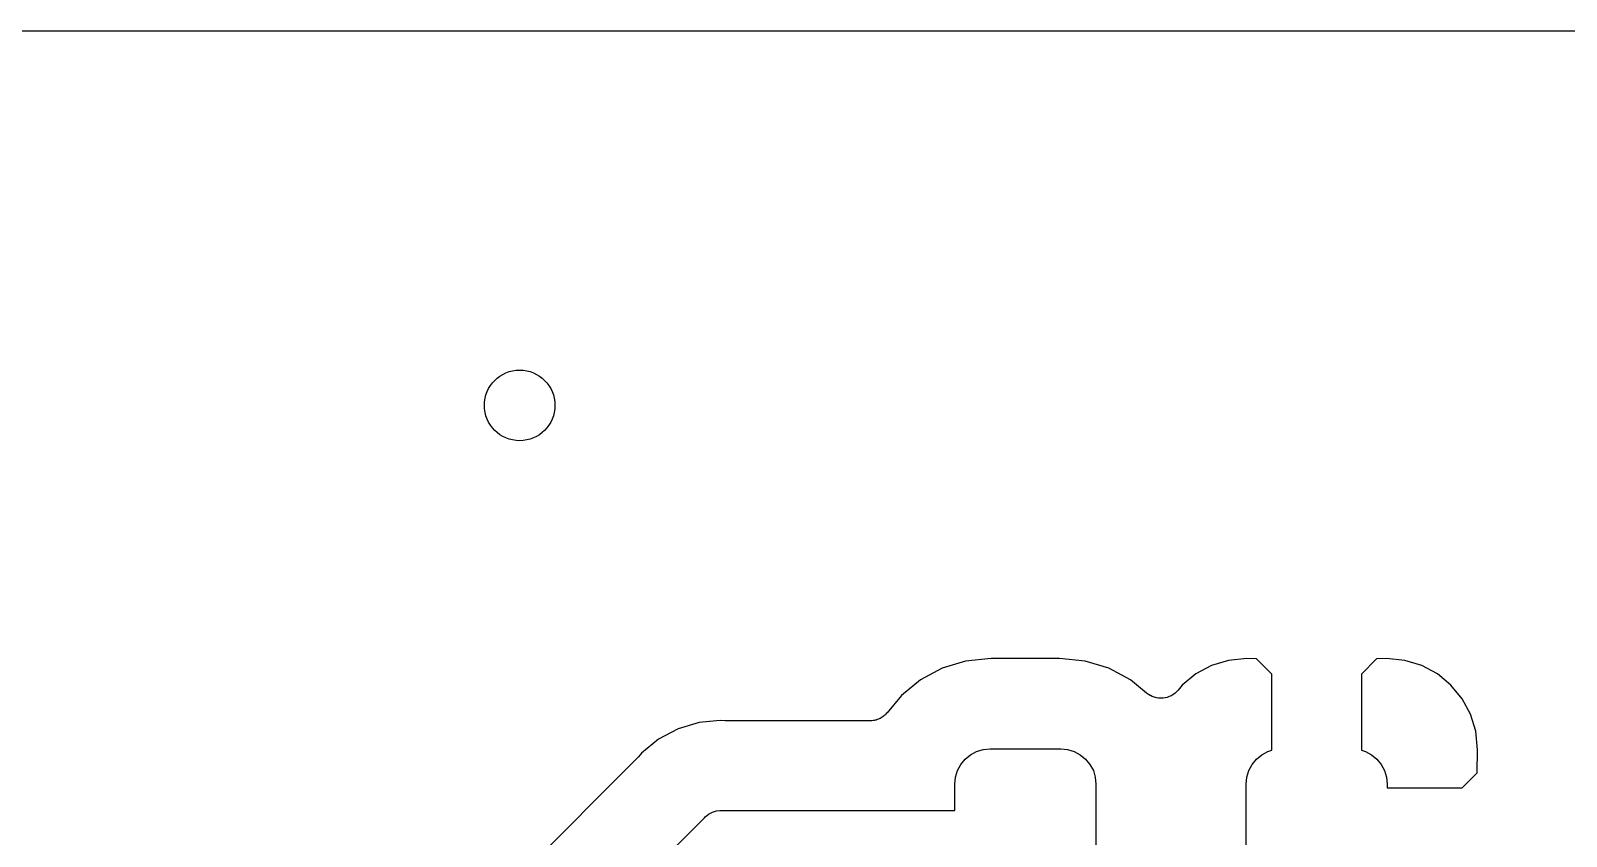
# Model space of a CAD drawing. Extents: x 103 to 213, y -152 to -90.
# Drawn here: x 118.59 to 127.29, y -94.92 to -90.36 of the extents above; entities that cross this region are included whole.
import ezdxf

# ---------------------------------------------------------------- set-up
doc = ezdxf.new("R2010")
doc.units = 0
doc.layers.add('BLACK', color=7, linetype='CONTINUOUS')

msp = doc.modelspace()

# ---------------------------------------------------------------- linework, layer by layer
at = {"layer": 'BLACK', "linetype": 'CONTINUOUS'}
for p, q in [((105.516, -90.358), (150.309, -90.358)), ((123.886, -93.9282), (123.753, -93.9686)), ((124.031, -93.9139), (123.886, -93.9282)), ((124.419, -93.9139), (124.031, -93.9139)), ((124.564, -93.9282), (124.419, -93.9139)), ((124.697, -93.9686), (124.564, -93.9282)), ((125.375, -93.9244), (125.28, -93.9534)), ((125.48, -93.9141), (125.375, -93.9244)), ((125.535, -93.9156), (125.48, -93.9141)), ((125.621, -94.0014), (125.535, -93.9156)), ((126.215, -93.9156), (126.129, -94.0014)), ((126.27, -93.9141), (126.215, -93.9156)), ((126.375, -93.9243), (126.27, -93.9141)), ((126.47, -93.9534), (126.375, -93.9243)), ((123.63, -94.0343), (123.523, -94.1226)), ((123.753, -93.9686), (123.63, -94.0343)), ((124.82, -94.0343), (124.697, -93.9686)), ((124.912, -94.11), (124.82, -94.0343)), ((125.191, -94.0006), (125.114, -94.0641)), ((125.28, -93.9534), (125.191, -94.0006)), ((125.621, -94.4334), (125.621, -94.0014)), ((126.129, -94.0014), (126.129, -94.4334)), ((126.559, -94.0006), (126.47, -93.9534)), ((126.636, -94.0641), (126.559, -94.0006)), ((123.523, -94.1226), (123.442, -94.2206)), ((124.922, -94.1167), (124.912, -94.11)), ((124.932, -94.1234), (124.922, -94.1167)), ((124.932, -94.1236), (124.932, -94.1234)), ((124.933, -94.1238), (124.932, -94.1236)), ((124.944, -94.1284), (124.933, -94.1238)), ((125.051, -94.1246), (125.04, -94.129)), ((125.052, -94.1242), (125.051, -94.1243)), ((125.051, -94.1243), (125.051, -94.1246)), ((125.062, -94.1176), (125.052, -94.1242)), ((125.072, -94.1111), (125.062, -94.1176)), ((125.073, -94.1105), (125.072, -94.1108)), ((125.072, -94.1108), (125.072, -94.1111)), ((125.081, -94.1022), (125.073, -94.1105)), ((125.09, -94.0938), (125.081, -94.1022)), ((125.091, -94.0924), (125.09, -94.0931)), ((125.09, -94.0931), (125.09, -94.0931)), ((125.09, -94.0931), (125.09, -94.0931)), ((125.09, -94.0931), (125.09, -94.0938)), ((125.114, -94.0641), (125.091, -94.0924)), ((126.699, -94.1414), (126.636, -94.0641)), ((124.955, -94.1331), (124.944, -94.1284)), ((124.955, -94.1332), (124.955, -94.1331)), ((124.956, -94.1333), (124.955, -94.1332)), ((124.967, -94.1357), (124.956, -94.1333)), ((124.979, -94.1381), (124.967, -94.1357)), ((124.98, -94.1382), (124.979, -94.1381)), ((124.979, -94.1381), (124.979, -94.1381)), ((124.992, -94.1383), (124.98, -94.1382)), ((125.004, -94.1384), (124.992, -94.1383)), ((125.005, -94.1383), (125.004, -94.1383)), ((125.004, -94.1383), (125.004, -94.1384)), ((125.016, -94.136), (125.005, -94.1383)), ((125.028, -94.1338), (125.016, -94.136)), ((125.029, -94.1336), (125.028, -94.1336)), ((125.028, -94.1336), (125.028, -94.1338)), ((125.04, -94.129), (125.029, -94.1336)), ((126.747, -94.2297), (126.699, -94.1414)), ((122.376, -94.2762), (122.257, -94.3124)), ((122.475, -94.2664), (122.376, -94.2762)), ((122.5, -94.2639), (122.475, -94.2664)), ((122.475, -94.2664), (122.475, -94.2664)), ((122.525, -94.2664), (122.5, -94.2639)), ((122.53, -94.2664), (122.525, -94.2664)), ((122.536, -94.267), (122.53, -94.2664)), ((122.537, -94.267), (122.536, -94.267)), ((123.344, -94.267), (122.537, -94.267)), ((123.35, -94.2665), (123.344, -94.267)), ((123.355, -94.2665), (123.35, -94.2665)), ((123.362, -94.2652), (123.355, -94.2665)), ((123.369, -94.2646), (123.362, -94.2652)), ((123.374, -94.263), (123.369, -94.2646)), ((123.38, -94.2619), (123.374, -94.263)), ((123.386, -94.2594), (123.38, -94.2619)), ((123.392, -94.2574), (123.386, -94.2594)), ((123.397, -94.2548), (123.392, -94.2574)), ((123.403, -94.2527), (123.397, -94.2548)), ((123.408, -94.249), (123.403, -94.2527)), ((123.414, -94.2458), (123.408, -94.249)), ((123.419, -94.2423), (123.414, -94.2458)), ((123.423, -94.2392), (123.419, -94.2423)), ((123.428, -94.2344), (123.423, -94.2392)), ((123.434, -94.2301), (123.428, -94.2344)), ((123.437, -94.2258), (123.434, -94.2301)), ((123.441, -94.2219), (123.437, -94.2258)), ((123.442, -94.2206), (123.441, -94.2219)), ((126.776, -94.3254), (126.747, -94.2297)), ((122.147, -94.3711), (122.05, -94.4502)), ((122.257, -94.3124), (122.147, -94.3711)), ((126.786, -94.4302), (126.776, -94.3254)), ((122.033, -94.4709), (122.029, -94.4747)), ((122.034, -94.4696), (122.033, -94.4709)), ((122.05, -94.4502), (122.034, -94.4696)), ((123.884, -94.4836), (123.914, -94.4587)), ((123.914, -94.4587), (123.948, -94.4402)), ((123.948, -94.4402), (123.986, -94.4288)), ((123.986, -94.4288), (124.025, -94.425)), ((124.025, -94.425), (124.425, -94.425)), ((124.425, -94.425), (124.464, -94.4288)), ((124.464, -94.4288), (124.502, -94.4402)), ((124.502, -94.4402), (124.536, -94.4587)), ((124.536, -94.4587), (124.566, -94.4836)), ((125.534, -94.4836), (125.564, -94.4587)), ((125.564, -94.4587), (125.598, -94.4402)), ((125.598, -94.4402), (125.621, -94.4334)), ((126.129, -94.4334), (126.152, -94.4402)), ((126.152, -94.4402), (126.186, -94.4587)), ((126.186, -94.4587), (126.216, -94.4836)), ((126.784, -94.5608), (126.786, -94.4302)), ((122.026, -94.4788), (121.128, -95.3767)), ((122.029, -94.4747), (122.026, -94.4788)), ((123.829, -94.586), (123.84, -94.5485)), ((123.84, -94.5485), (123.859, -94.5139)), ((123.859, -94.5139), (123.884, -94.4836)), ((124.566, -94.4836), (124.591, -94.5139)), ((124.591, -94.5139), (124.61, -94.5485)), ((124.61, -94.5485), (124.621, -94.586)), ((125.479, -94.586), (125.49, -94.5485)), ((125.49, -94.5485), (125.509, -94.5139)), ((125.509, -94.5139), (125.534, -94.4836)), ((126.216, -94.4836), (126.241, -94.5139)), ((126.241, -94.5139), (126.26, -94.5485)), ((126.26, -94.5485), (126.271, -94.586)), ((126.699, -94.646), (126.784, -94.5608)), ((123.825, -94.625), (123.829, -94.586)), ((123.825, -94.775), (123.825, -94.625)), ((124.621, -94.586), (124.625, -94.625)), ((124.625, -94.625), (124.625, -95.1232)), ((125.475, -94.625), (125.479, -94.586)), ((125.475, -95.175), (125.475, -94.625)), ((126.271, -94.586), (126.275, -94.625)), ((126.275, -94.625), (126.275, -94.646)), ((126.275, -94.646), (126.699, -94.646)), ((121.288, -95.9351), (122.407, -94.8159)), ((122.407, -94.8159), (122.411, -94.8112)), ((122.411, -94.8112), (122.416, -94.8073)), ((122.416, -94.8073), (122.43, -94.7956)), ((122.416, -94.8073), (122.416, -94.8073)), ((122.43, -94.7956), (122.452, -94.784)), ((122.43, -94.7956), (122.43, -94.7956)), ((122.43, -94.7956), (122.43, -94.7956)), ((122.452, -94.784), (122.475, -94.7768)), ((122.475, -94.7768), (122.494, -94.775)), ((122.494, -94.775), (122.5, -94.7744)), ((122.494, -94.775), (122.494, -94.775)), ((122.5, -94.7744), (122.506, -94.775)), ((122.506, -94.775), (123.825, -94.775))]:
    msp.add_line(p, q, dxfattribs=at)
at = {"layer": 'BLACK'}
msp.add_circle((121.36, -92.48), 0.2, dxfattribs=at)

doc.saveas('drawing.dxf')
